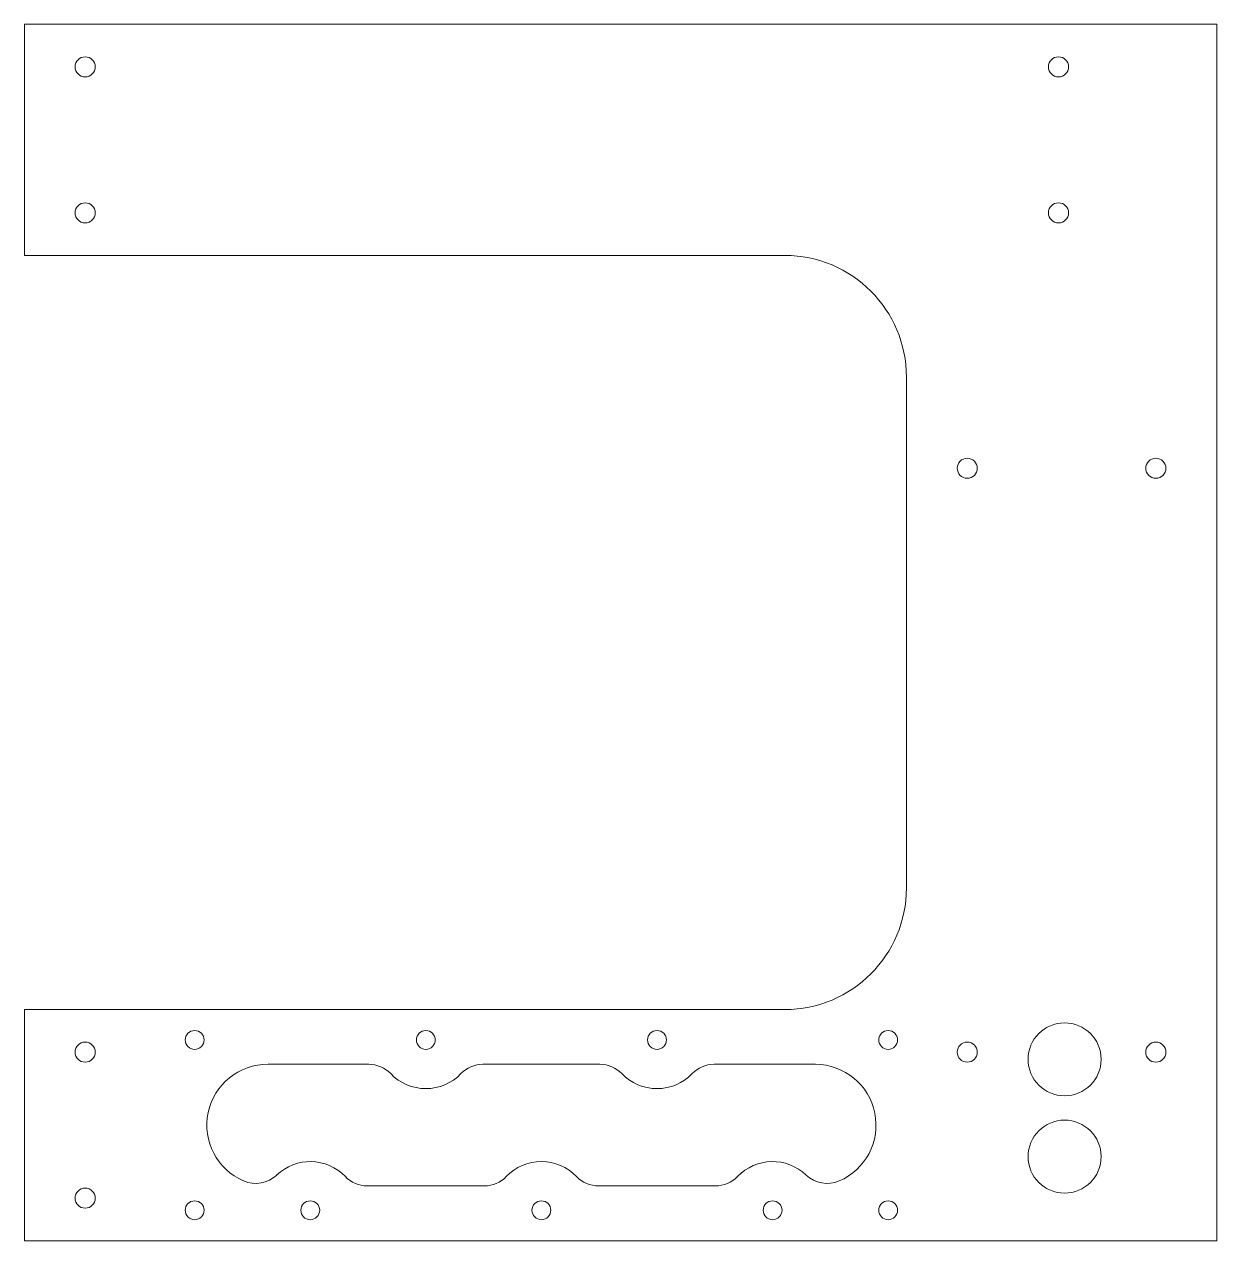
# Model space of a CAD drawing. Header units: millimetres. Extents: x -98 to 98, y -100 to 100.
import ezdxf

# ---------------------------------------------------------------- set-up
doc = ezdxf.new("R2010")
doc.units = ezdxf.units.MM

msp = doc.modelspace()

# ---------------------------------------------------------------- linework, layer by layer
at = {"color": 7, "linetype": 'Continuous', "lineweight": 15}
for p, q in [((-98, 100), (-98, 62)), ((98, 100), (-98, 100)), ((98, -100), (98, 100)), ((-98, 62), (27, 62)), ((47, 42), (47, -42)), ((27, -62), (-98, -62)), ((-98, -62), (-98, -100)), ((-41.38, -71), (-57.93, -71)), ((-3.38, -71), (-22.62, -71)), ((32.07, -71), (15.38, -71)), ((-41.62, -91), (-22.38, -91)), ((-3.62, -91), (15.62, -91)), ((-98, -100), (98, -100))]:
    msp.add_line(p, q, dxfattribs=at)
for centre, radius in [((-88, 93), 1.65), ((72, 93), 1.65), ((-88, 69), 1.65), ((72, 69), 1.65), ((57, 27), 1.65), ((88, 27), 1.65), ((-70, -67), 1.55), ((-32, -67), 1.55), ((6, -67), 1.55), ((44, -67), 1.55), ((73, -70.18), 6), ((-88, -69), 1.65), ((57, -69), 1.65), ((88, -69), 1.65), ((73, -86.18), 6), ((-88, -93), 1.65), ((-70, -95), 1.55), ((-51, -95), 1.55), ((-13, -95), 1.55), ((25, -95), 1.55), ((44, -95), 1.55)]:
    msp.add_circle(centre, radius, dxfattribs=at)
for centre, radius, start, end in [((27, 42), 20, 0, 90), ((27, -42), 20, 270, 0), ((-58, -81), 10, 89.5886, 246.7494), ((-41.38, -76), 5, 43.8131, 90), ((-22.62, -76), 5, 90, 136.1869), ((-3.38, -76), 5, 43.8131, 90), ((15.38, -76), 5, 90, 136.1869), ((32, -81), 10, 293.2506, 89.5886), ((-32, -67), 8, 223.8131, 316.1869), ((6, -67), 8, 223.8131, 316.1869), ((-51, -95), 8, 43.8131, 133.6537), ((-13, -95), 8, 43.8131, 136.1869), ((25, -95), 8, 46.3463, 136.1869), ((-59.97, -85.59), 5, 246.7494, 313.6537), ((-41.62, -86), 5, 223.8131, 270), ((-22.38, -86), 5, 270, 316.1869), ((-3.62, -86), 5, 223.8131, 270), ((15.62, -86), 5, 270, 316.1869), ((33.97, -85.59), 5, 226.3463, 293.2506)]:
    msp.add_arc(centre, radius, start, end, dxfattribs=at)

doc.saveas('drawing.dxf')
